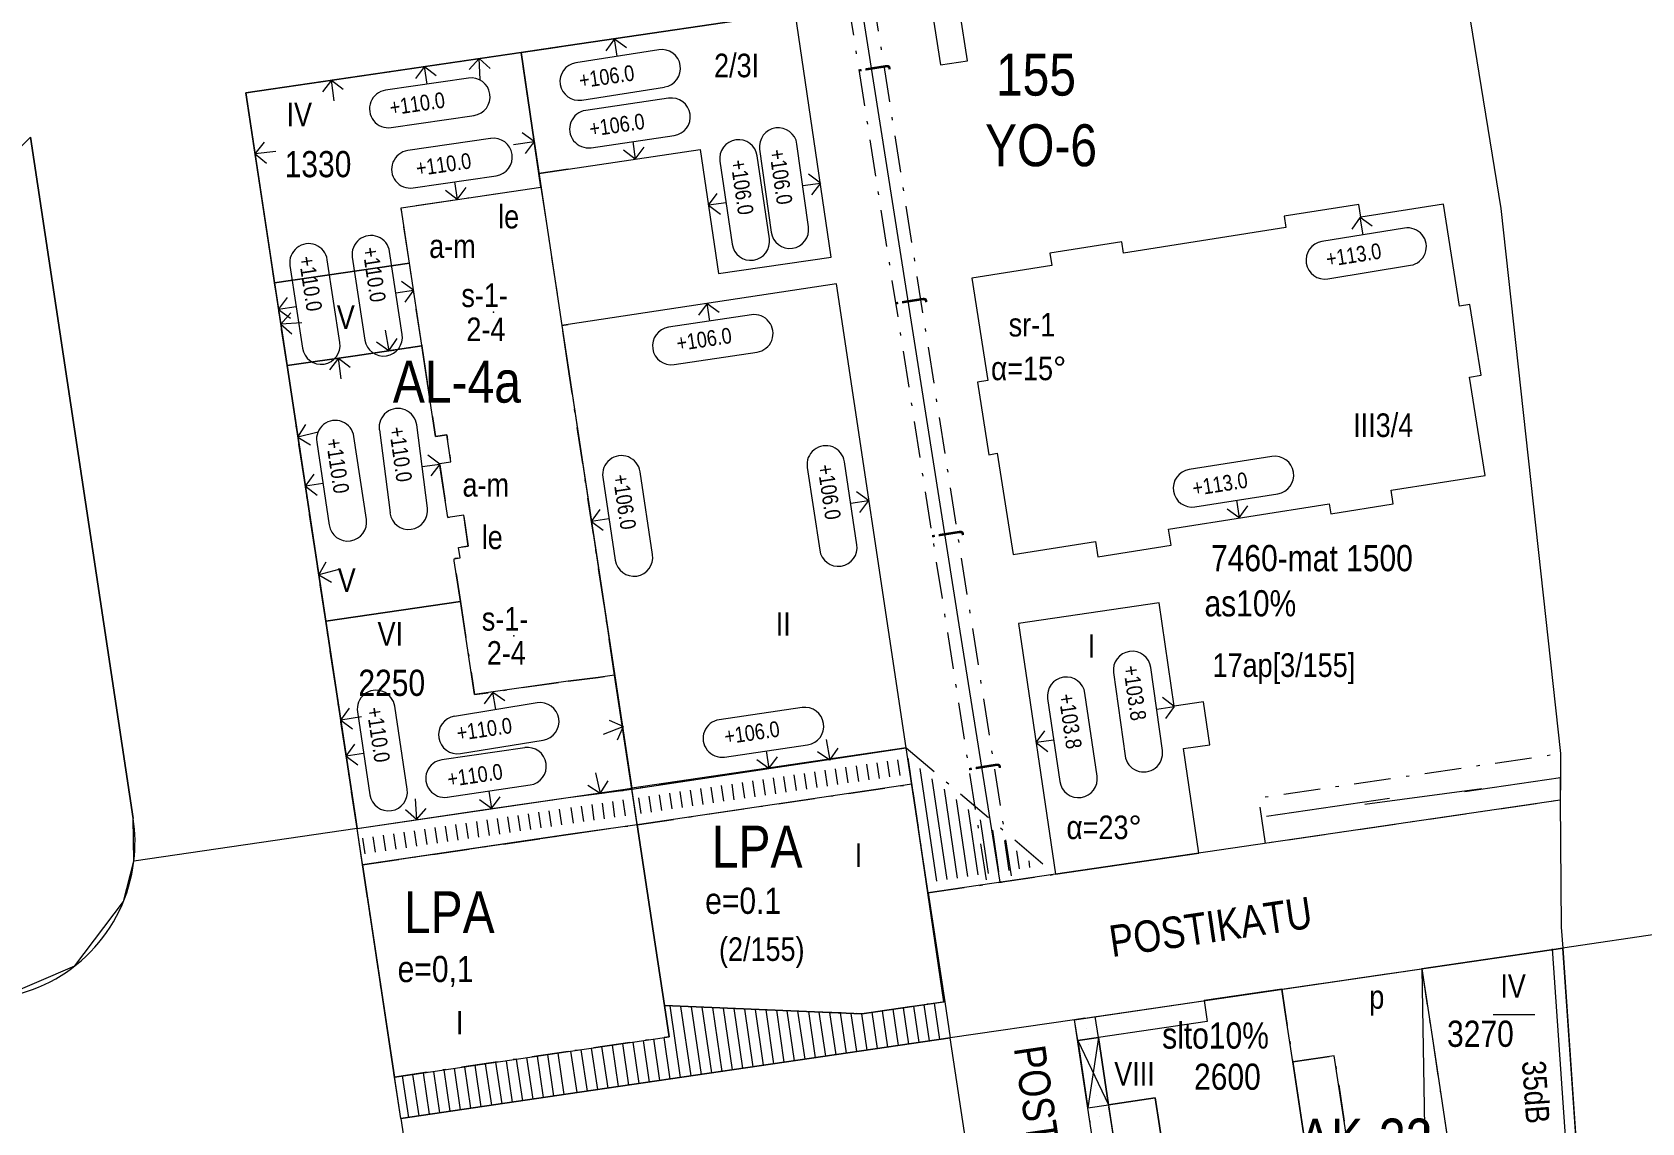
# Model space of a CAD drawing. Header units: metres. Extents: x 24485995 to 24488038, y 6819999 to 6822001.
# Drawn here: x 24487770.6 to 24487924.3, y 6821401.5 to 6821505.6 of the extents above; entities that cross this region are included whole.
import ezdxf

# ---------------------------------------------------------------- set-up
doc = ezdxf.new("R2010")
doc.units = ezdxf.units.M
for name, pattern in [('k10020', [0]), ('k10040', [10.3, 3.5, -1.5, 0.3, -1.5, 3.5]), ('K10271', [0]), ('k10400', [0]), ('K10430', [0]), ('k10rt0', [0]), ('k10vi1', [0]), ('Puurivi_sailytettava', [0])]:
    doc.linetypes.add(name, pattern=pattern)
for name, color, linetype, lineweight in [('AK_AsemakaavaTeksti_Kadun_puistonnimi', 7, 'Continuous', 0), ('AK_AsemakaavaTeksti_Korttelinumero', 7, 'Continuous', 0), ('AK_AsemakaavaViiva_Kaupunginosan_raja', 7, 'Continuous', 0), ('AK_JohdoillevarattuTeksti', 7, 'Continuous', 0), ('AK_JohdoillevarattuViiva', 7, 'Continuous', 0), ('AK_Kaavamerkinta_Kayttotarkoitusalue', 7, 'Continuous', 0), ('AK_KayttotarkoitusSymboliViiva_Rautatiealueen_kuvio', 14, 'Continuous', 0), ('AK_KayttotarkoitusSymboliViiva_Virkistysalueen_kuvio_murtoviiva', 7, 'Continuous', 0), ('AK_KayttotarkoitusViiva', 7, 'Continuous', 0), ('AK_LiikennointiViiva_Polkuviivoitus', 7, 'Continuous', 0), ('AK_MuuAsemakaavaTeksti_Alueenosan_kayttotarkoitus', 7, 'Continuous', 0), ('AK_MuuAsemakaavaTeksti_Erityismaarays', 7, 'Continuous', 0), ('AK_MuuAsemakaavaViiva_alueenosan_raja', 7, 'Continuous', 0), ('AK_MuuAsemakaavaViiva_Merkinnan_alleviivaus', 7, 'Continuous', 0), ('AK_Poistettava_merkintä', 7, 'Continuous', 0), ('AK_RakennusalaTeksti_Kerrosala_tai_luku', 7, 'Continuous', 0), ('AK_RakennusalaTeksti_Rakennusoikeus', 7, 'Continuous', 0), ('AK_RakennusalaTeksti_Tehokkuusluku', 7, 'Continuous', 0), ('AK_RakennusalaViiva_Maanalaisen_tilan_viiva', 7, 'Continuous', 0), ('AK_RakennusalaViiva_Rakennusalan_raja__I_', 7, 'Continuous', 0), ('AK_RakentaminenSymboli_Rajaan_kiinni_nuoli', 7, 'Continuous', 0), ('AK_RakentaminenTeksti_Kattokaltevuus', 7, 'Continuous', 0), ('AK_RakentaminenTeksti_Korkeusmerkinta', 7, 'Continuous', 0), ('AK_RakentaminenTeksti_Korkeusmerkinta_ja_soikio_ja_nuoli', 7, 'Continuous', 0), ('AK_RakentaminenViiva_dB_yms_aaltoviiva', 7, 'Continuous', 0), ('AK_RakentaminenViiva_Kulkuaukko', 7, 'Continuous', 0), ('AK_YmparistoViiva_Istutettava_puurivi', 7, 'Continuous', 0), ('AK_YmparistoViiva_Sailytettava_puurivi', 7, 'Continuous', 0)]:
    doc.layers.add(name, color=color, linetype=linetype, lineweight=lineweight)
doc.styles.add('ArialNarrow', font='ARIALN.TTF')

# ---------------------------------------------------------------- blocks, each defined once
blk = doc.blocks.new('NUOLI1')
at = {"layer": 'AK_RakentaminenSymboli_Rajaan_kiinni_nuoli', "color": 7, "linetype": 'Continuous', "lineweight": 0}
for p, q in [((0, 2), (0, 0)), ((0, 0), (-1, 1)), ((0, 0), (1, 1))]:
    blk.add_line(p, q, dxfattribs=at)

msp = doc.modelspace()

# ---------------------------------------------------------------- linework, layer by layer
at = {"layer": 'AK_AsemakaavaViiva_Kaupunginosan_raja', "linetype": 'k10020', "lineweight": 9, "flags": 128}
for points in [[(24487879.7, 6821577.89), (24487895.62, 6821530.8), (24487899.67, 6821517.41), (24487905.99, 6821518.38), (24487910.8, 6821488.8), (24487916.5, 6821436.79), (24487916.47, 6821432.33), (24487916.56, 6821420.22), (24487916.7, 6821418.22), (24487918.15, 6821397.31)], [(24487801.62, 6821429.63), (24487780.32, 6821426.51)], [(24487805.8, 6821401.95), (24487801.62, 6821429.63)], [(24487916.69, 6821418.23), (24487985.94, 6821428.47)], [(24487871.1, 6821411.53), (24487916.7, 6821418.22)], [(24487870.11, 6821411.38), (24487858.23, 6821409.64)], [(24487871.1, 6821411.53), (24487870.11, 6821411.38)], [(24487858.23, 6821409.64), (24487821.77, 6821404.29)], [(24487821.77, 6821404.29), (24487805.8, 6821401.95)]]:
    msp.add_lwpolyline(points, dxfattribs=at)
at = {"layer": 'AK_AsemakaavaViiva_Kaupunginosan_raja', "linetype": 'k10020', "lineweight": 9}
msp.add_arc((24487765.46, 6821428.3), 14.97, 278.4177, 353.1183, dxfattribs=at)
at = {"layer": 'AK_JohdoillevarattuViiva', "linetype": 'Continuous', "lineweight": 5, "flags": 128}
msp.add_lwpolyline([(24487863.01, 6821424.49), (24487859.19, 6821448.46), (24487849.64, 6821509.08)], dxfattribs=at)
at = {"layer": 'AK_KayttotarkoitusSymboliViiva_Rautatiealueen_kuvio', "linetype": 'k10rt0', "lineweight": 9, "flags": 128}
msp.add_lwpolyline([(24487924.65, 6821852.72), (24487904.08, 6821852.36), (24487904.75, 6821807.94), (24487905.43, 6821762.95), (24487907.22, 6821686.11), (24487913.98, 6821671.39), (24487914.74, 6821645.33), (24487910.69, 6821634.89), (24487910.5, 6821632.81), (24487910.2, 6821627.33), (24487899.47, 6821621.94), (24487897.49, 6821624.77), (24487893.47, 6821630.7), (24487884.76, 6821641.68), (24487880.29, 6821647.16), (24487879.18, 6821648.21), (24487876.71, 6821650.24), (24487873.05, 6821653.85), (24487855.42, 6821681.95), (24487821.77, 6821715.95), (24487818.53, 6821719.23), (24487799.77, 6821735.35), (24487767.87, 6821767.05), (24487755.21, 6821781.92), (24487754.16, 6821783.16), (24487739.41, 6821800.47), (24487696.35, 6821848.58), (24487683.58, 6821858.14), (24487654.74, 6821879.75), (24487650.71, 6821881.86), (24487621.02, 6821897.37), (24487600.39, 6821873.18), (24487598.11, 6821864.48), (24487613.69, 6821859.04), (24487616.27, 6821858.14), (24487640.07, 6821849.84), (24487682.44, 6821818.05), (24487715.8, 6821790.93), (24487738.08, 6821771.24), (24487753.33, 6821757.47), (24487770.94, 6821740.4), (24487787.91, 6821723.12), (24487795.89, 6821708.09), (24487807.57, 6821689.16), (24487820.97, 6821667.44), (24487821.77, 6821666.31), (24487824.34, 6821662.66), (24487840.73, 6821638.27), (24487845.6, 6821631.03), (24487845.64, 6821630.99), (24487848.94, 6821626.06), (24487850.46, 6821623.79), (24487879.54, 6821578.15), (24487879.7, 6821577.89), (24487895.62, 6821530.8), (24487899.67, 6821517.41), (24487905.99, 6821518.38), (24487910.8, 6821488.8), (24487916.5, 6821436.79), (24487916.47, 6821432.33), (24487916.56, 6821420.22), (24487916.7, 6821418.22), (24487918.15, 6821397.31), (24487972.15, 6821398.29), (24487971.73, 6821400.07), (24487964.68, 6821452.65), (24487958.79, 6821526.97), (24487942.49, 6821632.63), (24487937.28, 6821689.55), (24487936.76, 6821689.74), (24487929.62, 6821696.06), (24487927.3, 6821700.49), (24487924.65, 6821852.72)], dxfattribs=at)
at = {"layer": 'AK_KayttotarkoitusSymboliViiva_Virkistysalueen_kuvio_murtoviiva', "linetype": 'k10vi1', "lineweight": 9, "flags": 128}
msp.add_lwpolyline([(24487690.66, 6821542.86), (24487711.25, 6821405.07), (24487767.65, 6821413.49), (24487774.7, 6821416.52), (24487779.32, 6821422.65), (24487780.32, 6821426.51), (24487780.26, 6821430.57), (24487770.44, 6821495.6), (24487759.98, 6821485.14), (24487737.34, 6821481.72), (24487737.62, 6821479.84), (24487728.38, 6821478.44), (24487712.16, 6821489.46), (24487709.84, 6821489.11), (24487705.93, 6821516.3), (24487715.03, 6821517.68), (24487713.98, 6821524.6), (24487717.01, 6821528.7), (24487764.37, 6821535.85), (24487760.85, 6821559.15), (24487750.39, 6821580.04), (24487717.33, 6821575.05), (24487692.26, 6821548.03)], dxfattribs=at)
at = {"layer": 'AK_KayttotarkoitusViiva', "linetype": 'Continuous', "lineweight": 20, "flags": 128}
for points in [[(24487850.46, 6821623.79), (24487879.7, 6821577.89), (24487895.62, 6821530.8), (24487899.67, 6821517.41), (24487905.99, 6821518.38), (24487910.8, 6821488.8), (24487916.5, 6821436.79), (24487916.47, 6821432.33), (24487916.56, 6821420.22), (24487916.7, 6821418.22), (24487918.15, 6821397.31)], [(24487817.24, 6821503.68), (24487821.77, 6821504.35), (24487843.45, 6821507.53), (24487855.15, 6821510.45), (24487899.67, 6821517.41)], [(24487801.62, 6821429.63), (24487794.95, 6821473.8), (24487791.02, 6821499.84), (24487817.24, 6821503.68)], [(24487817.24, 6821503.68), (24487821.17, 6821477.64), (24487821.77, 6821473.65), (24487827.84, 6821433.48)], [(24487770.44, 6821495.6), (24487780.26, 6821430.57)], [(24487856.14, 6821423.48), (24487854.05, 6821437.33), (24487827.84, 6821433.48)], [(24487801.62, 6821429.63), (24487821.77, 6821432.59), (24487827.84, 6821433.48)], [(24487830.97, 6821412.72), (24487829.93, 6821419.64), (24487827.84, 6821433.48)], [(24487916.47, 6821432.33), (24487856.14, 6821423.48)], [(24487805.2, 6821405.91), (24487801.62, 6821429.63)], [(24487856.14, 6821423.48), (24487857.71, 6821413.1)], [(24487880.72, 6821341.08), (24487875.42, 6821376.2), (24487870.11, 6821411.38), (24487893.85, 6821414.86), (24487916.7, 6821418.22)], [(24487805.2, 6821405.91), (24487821.77, 6821408.34), (24487831.42, 6821409.75), (24487830.97, 6821412.72)], [(24487857.71, 6821413.1), (24487849.8, 6821411.94), (24487830.97, 6821412.72)], [(24487857.71, 6821413.1), (24487858.23, 6821409.64)], [(24487805.8, 6821401.95), (24487821.77, 6821404.29), (24487858.23, 6821409.64)], [(24487805.8, 6821401.95), (24487810.68, 6821369.62), (24487820.43, 6821305.05), (24487821.77, 6821305.25), (24487842.2, 6821308.24), (24487872.87, 6821312.74), (24487868.3, 6821343), (24487863.12, 6821377.31), (24487858.23, 6821409.64)], [(24487805.8, 6821401.95), (24487805.2, 6821405.91)]]:
    msp.add_lwpolyline(points, dxfattribs=at)
at = {"layer": 'AK_KayttotarkoitusViiva', "linetype": 'Continuous', "lineweight": 20}
for centre, radius, start, end in [((24487765.56, 6821428.33), 14.87, 352.9798, 8.6588), ((24487765.46, 6821428.3), 14.97, 278.4177, 353.1183)]:
    msp.add_arc(centre, radius, start, end, dxfattribs=at)
at = {"layer": 'AK_LiikennointiViiva_Polkuviivoitus', "linetype": 'Continuous', "lineweight": 0, "flags": 128}
for points in [[(24487848.26, 6821435.47), (24487848.48, 6821433.97)], [(24487849.25, 6821435.61), (24487849.47, 6821434.12)], [(24487850.24, 6821435.76), (24487850.46, 6821434.27)], [(24487851.23, 6821435.9), (24487851.45, 6821434.41)], [(24487852.22, 6821436.05), (24487852.44, 6821434.56)], [(24487853.21, 6821436.19), (24487853.43, 6821434.7)], [(24487854.2, 6821436.34), (24487854.42, 6821434.85)], [(24487855.96, 6821424.47), (24487854.22, 6821436.32)], [(24487856.95, 6821424.61), (24487855.37, 6821435.35)], [(24487837.38, 6821433.87), (24487837.6, 6821432.37)], [(24487838.37, 6821434.02), (24487838.59, 6821432.51)], [(24487839.36, 6821434.16), (24487839.58, 6821432.66)], [(24487840.35, 6821434.31), (24487840.57, 6821432.8)], [(24487841.34, 6821434.45), (24487841.56, 6821432.95)], [(24487842.33, 6821434.6), (24487842.55, 6821433.1)], [(24487843.32, 6821434.74), (24487843.54, 6821433.24)], [(24487844.31, 6821434.89), (24487844.53, 6821433.39)], [(24487845.3, 6821435.03), (24487845.51, 6821433.54)], [(24487846.28, 6821435.18), (24487846.5, 6821433.68)], [(24487847.27, 6821435.32), (24487847.49, 6821433.83)], [(24487857.94, 6821424.76), (24487856.53, 6821434.37)], [(24487827.23, 6821430.84), (24487827.02, 6821432.35)], [(24487828.48, 6821432.56), (24487828.7, 6821431.05)], [(24487829.47, 6821432.71), (24487829.69, 6821431.2)], [(24487830.45, 6821432.85), (24487830.68, 6821431.34)], [(24487831.44, 6821433), (24487831.67, 6821431.49)], [(24487832.43, 6821433.15), (24487832.65, 6821431.64)], [(24487833.42, 6821433.29), (24487833.64, 6821431.78)], [(24487834.41, 6821433.44), (24487834.63, 6821431.93)], [(24487835.4, 6821433.58), (24487835.62, 6821432.07)], [(24487836.39, 6821433.73), (24487836.61, 6821432.22)], [(24487858.93, 6821424.9), (24487857.68, 6821433.39)], [(24487859.91, 6821425.05), (24487858.83, 6821432.41)], [(24487815.98, 6821430.73), (24487816.2, 6821429.25)], [(24487816.97, 6821430.88), (24487817.19, 6821429.39)], [(24487817.96, 6821431.02), (24487818.18, 6821429.54)], [(24487818.95, 6821431.17), (24487819.17, 6821429.68)], [(24487819.94, 6821431.31), (24487820.16, 6821429.83)], [(24487820.93, 6821431.46), (24487821.14, 6821429.97)], [(24487822.28, 6821430.14), (24487822.07, 6821431.62)], [(24487823.27, 6821430.28), (24487823.06, 6821431.77)], [(24487824.26, 6821430.42), (24487824.05, 6821431.91)], [(24487825.25, 6821430.56), (24487825.04, 6821432.06)], [(24487826.24, 6821430.7), (24487826.03, 6821432.21)], [(24487860.9, 6821425.19), (24487859.99, 6821431.43)], [(24487806.09, 6821429.28), (24487806.3, 6821427.79)], [(24487807.08, 6821429.42), (24487807.29, 6821427.94)], [(24487808.07, 6821429.57), (24487808.28, 6821428.09)], [(24487809.05, 6821429.71), (24487809.27, 6821428.23)], [(24487810.04, 6821429.86), (24487810.26, 6821428.38)], [(24487811.03, 6821430), (24487811.25, 6821428.52)], [(24487812.02, 6821430.15), (24487812.24, 6821428.67)], [(24487813.01, 6821430.3), (24487813.23, 6821428.81)], [(24487814, 6821430.44), (24487814.22, 6821428.96)], [(24487814.99, 6821430.59), (24487815.21, 6821429.1)], [(24487861.89, 6821425.34), (24487861.14, 6821430.45)], [(24487862.88, 6821425.48), (24487862.3, 6821429.47)], [(24487802.13, 6821428.7), (24487802.35, 6821427.21)], [(24487803.12, 6821428.84), (24487803.34, 6821427.36)], [(24487804.11, 6821428.99), (24487804.33, 6821427.5)], [(24487805.1, 6821429.13), (24487805.31, 6821427.65)], [(24487863.87, 6821425.63), (24487863.45, 6821428.49)], [(24487864.86, 6821425.77), (24487864.61, 6821427.51)], [(24487865.85, 6821425.92), (24487865.76, 6821426.53)], [(24487832.51, 6821405.87), (24487831.51, 6821412.7)], [(24487833.5, 6821406.01), (24487832.53, 6821412.65)], [(24487834.49, 6821406.16), (24487833.54, 6821412.61)], [(24487835.48, 6821406.3), (24487834.56, 6821412.57)], [(24487836.47, 6821406.45), (24487835.58, 6821412.53)], [(24487837.46, 6821406.59), (24487836.59, 6821412.49)], [(24487838.45, 6821406.74), (24487837.61, 6821412.44)], [(24487839.44, 6821406.88), (24487838.63, 6821412.4)], [(24487840.43, 6821407.03), (24487839.64, 6821412.36)], [(24487841.41, 6821407.17), (24487840.66, 6821412.32)], [(24487853.29, 6821408.92), (24487852.78, 6821412.38)], [(24487854.28, 6821409.06), (24487853.77, 6821412.52)], [(24487855.27, 6821409.21), (24487854.76, 6821412.67)], [(24487856.26, 6821409.35), (24487855.75, 6821412.81)], [(24487857.25, 6821409.5), (24487856.74, 6821412.96)], [(24487842.4, 6821407.32), (24487841.68, 6821412.28)], [(24487843.39, 6821407.46), (24487842.69, 6821412.23)], [(24487844.38, 6821407.61), (24487843.71, 6821412.19)], [(24487845.37, 6821407.75), (24487844.73, 6821412.15)], [(24487846.36, 6821407.9), (24487845.74, 6821412.11)], [(24487847.35, 6821408.04), (24487846.76, 6821412.07)], [(24487848.34, 6821408.19), (24487847.78, 6821412.02)], [(24487849.33, 6821408.33), (24487848.8, 6821411.98)], [(24487850.32, 6821408.48), (24487849.81, 6821411.94)], [(24487851.31, 6821408.62), (24487850.8, 6821412.09)], [(24487852.3, 6821408.77), (24487851.79, 6821412.23)], [(24487871.1, 6821411.52), (24487871.1, 6821411.52)], [(24487828.55, 6821405.29), (24487827.97, 6821409.25)], [(24487829.54, 6821405.43), (24487828.96, 6821409.39)], [(24487830.53, 6821405.58), (24487829.95, 6821409.54)], [(24487831.52, 6821405.72), (24487830.94, 6821409.68)], [(24487871.25, 6821410.53), (24487871.25, 6821410.53)], [(24487817.81, 6821407.76), (24487818.39, 6821403.8)], [(24487818.8, 6821407.9), (24487819.38, 6821403.94)], [(24487819.79, 6821408.05), (24487820.37, 6821404.09)], [(24487820.78, 6821408.19), (24487821.36, 6821404.23)], [(24487822.62, 6821404.42), (24487822.04, 6821408.37)], [(24487823.61, 6821404.56), (24487823.03, 6821408.52)], [(24487824.6, 6821404.71), (24487824.01, 6821408.66)], [(24487825.58, 6821404.85), (24487825, 6821408.81)], [(24487826.57, 6821405), (24487825.99, 6821408.95)], [(24487827.56, 6821405.14), (24487826.98, 6821409.1)], [(24487871.47, 6821409.05), (24487871.47, 6821409.05)], [(24487871.62, 6821408.06), (24487871.62, 6821408.06)], [(24487806.93, 6821406.16), (24487807.51, 6821402.2)], [(24487807.92, 6821406.3), (24487808.5, 6821402.35)], [(24487808.91, 6821406.45), (24487809.49, 6821402.49)], [(24487809.9, 6821406.59), (24487810.48, 6821402.64)], [(24487810.89, 6821406.74), (24487811.47, 6821402.78)], [(24487811.88, 6821406.88), (24487812.46, 6821402.93)], [(24487812.87, 6821407.03), (24487813.45, 6821403.07)], [(24487813.86, 6821407.17), (24487814.44, 6821403.22)], [(24487814.85, 6821407.32), (24487815.43, 6821403.36)], [(24487815.84, 6821407.46), (24487816.42, 6821403.51)], [(24487816.82, 6821407.61), (24487817.4, 6821403.65)], [(24487871.77, 6821407.07), (24487871.77, 6821407.07)], [(24487805.94, 6821406.01), (24487806.52, 6821402.06)], [(24487871.92, 6821406.08), (24487871.92, 6821406.08)], [(24487872.07, 6821405.1), (24487872.07, 6821405.1)], [(24487872.22, 6821404.11), (24487872.22, 6821404.11)], [(24487872.37, 6821403.12), (24487872.37, 6821403.12)], [(24487872.52, 6821402.13), (24487872.52, 6821402.13)]]:
    msp.add_lwpolyline(points, dxfattribs=at)
at = {"layer": 'AK_MuuAsemakaavaTeksti_Erityismaarays', "linetype": 'Continuous', "lineweight": 0}
for p in [(24487814.65, 6821478.89), (24487816.6, 6821448.01)]:
    msp.add_point(p, dxfattribs=at)
at = {"layer": 'AK_MuuAsemakaavaViiva_alueenosan_raja', "linetype": 'k10040', "lineweight": 5, "flags": 128}
for points in [[(24487848.45, 6821508.78), (24487861.75, 6821424.31), (24487864.17, 6821424.66), (24487850.83, 6821509.38), (24487848.45, 6821508.78)], [(24487793.75, 6821481.71), (24487792.96, 6821486.99), (24487791.02, 6821499.84), (24487817.28, 6821503.69)], [(24487817.28, 6821503.69), (24487821.77, 6821504.35)], [(24487818.98, 6821492.15), (24487817.28, 6821503.69)], [(24487821.77, 6821492.56), (24487818.98, 6821492.15)], [(24487806.62, 6821483.59), (24487805.82, 6821488.87), (24487819.17, 6821490.83)], [(24487819.17, 6821490.83), (24487818.98, 6821492.15)], [(24487793.75, 6821481.71), (24487800.29, 6821482.66), (24487806.62, 6821483.59)], [(24487807.8, 6821475.74), (24487806.62, 6821483.59)], [(24487794.95, 6821473.8), (24487793.75, 6821481.71)], [(24487821.17, 6821477.64), (24487821.77, 6821477.73)], [(24487821.77, 6821473.65), (24487821.17, 6821477.64)], [(24487794.95, 6821473.8), (24487801.45, 6821474.75), (24487807.81, 6821475.68)], [(24487807.8, 6821475.74), (24487807.81, 6821475.68)], [(24487807.81, 6821475.68), (24487809.11, 6821467.04), (24487810.19, 6821467.2), (24487810.56, 6821464.62), (24487809.5, 6821464.46), (24487810.28, 6821459.3), (24487811.8, 6821459.53), (24487812.24, 6821456.58), (24487811.3, 6821456.44), (24487811.45, 6821455.46), (24487810.88, 6821455.37), (24487810.9, 6821455.18), (24487811.49, 6821451.3)], [(24487798.63, 6821449.41), (24487794.95, 6821473.8)], [(24487826.21, 6821444.25), (24487821.77, 6821473.65)], [(24487798.63, 6821449.41), (24487811.49, 6821451.3)], [(24487811.49, 6821451.3), (24487812.84, 6821442.4), (24487820.17, 6821443.48), (24487821.77, 6821443.7)], [(24487801.62, 6821429.63), (24487798.63, 6821449.41)], [(24487821.77, 6821443.7), (24487824.63, 6821444.05), (24487826.21, 6821444.25)], [(24487827.85, 6821433.37), (24487826.21, 6821444.25)], [(24487854.05, 6821437.33), (24487827.85, 6821433.37)], [(24487854.05, 6821437.33), (24487868.28, 6821425.26)], [(24487888.34, 6821428.21), (24487887.7, 6821432.56), (24487916.5, 6821436.79)], [(24487916.5, 6821436.79), (24487916.47, 6821432.33), (24487888.34, 6821428.21)], [(24487828.36, 6821429.99), (24487854.58, 6821433.86), (24487856.1, 6821423.48)], [(24487801.62, 6821429.63), (24487814.48, 6821431.52), (24487821.77, 6821432.59)], [(24487821.77, 6821432.59), (24487827.85, 6821433.37)], [(24487828.36, 6821429.99), (24487827.85, 6821433.37)], [(24487822.22, 6821429.12), (24487828.36, 6821429.99)], [(24487830.97, 6821412.72), (24487829.93, 6821419.64), (24487828.36, 6821429.99)], [(24487821.77, 6821408.34), (24487805.2, 6821405.91), (24487802.14, 6821426.17), (24487821.99, 6821429.09)], [(24487802.14, 6821426.17), (24487821.77, 6821429.05)], [(24487821.77, 6821429.05), (24487822.22, 6821429.12)], [(24487856.1, 6821423.48), (24487868.28, 6821425.26)], [(24487856.1, 6821423.48), (24487857.63, 6821413.09), (24487849.8, 6821411.94), (24487830.97, 6821412.72)], [(24487889.9, 6821414.28), (24487893.85, 6821414.86), (24487903.25, 6821416.24)], [(24487903.25, 6821416.24), (24487904.29, 6821409.36), (24487906.09, 6821397.46), (24487904.61, 6821397.24)], [(24487889.9, 6821414.28), (24487890.19, 6821412.31), (24487890.94, 6821407.36)], [(24487830.97, 6821412.72), (24487831.42, 6821409.75), (24487821.77, 6821408.34)], [(24487870.41, 6821409.4), (24487870.11, 6821411.38), (24487872.09, 6821411.67)], [(24487872.39, 6821409.69), (24487872.09, 6821411.67)], [(24487870.41, 6821409.4), (24487872.39, 6821409.69)], [(24487871.38, 6821402.98), (24487870.41, 6821409.4)], [(24487873.36, 6821403.27), (24487872.39, 6821409.69)], [(24487890.94, 6821407.36), (24487894.9, 6821407.94), (24487896.69, 6821396.08)], [(24487871.38, 6821402.98), (24487873.36, 6821403.27)], [(24487874.92, 6821392.89), (24487874.47, 6821395.86), (24487873.36, 6821403.27)], [(24487876.39, 6821369.75), (24487876.08, 6821371.83), (24487875.42, 6821376.2), (24487872.94, 6821392.6), (24487872.5, 6821395.56), (24487871.38, 6821402.98)]]:
    msp.add_lwpolyline(points, dxfattribs=at)
at = {"layer": 'AK_MuuAsemakaavaViiva_Merkinnan_alleviivaus', "linetype": 'Continuous', "lineweight": 5, "flags": 128}
msp.add_lwpolyline([(24487910.05, 6821411.87), (24487914.04, 6821411.87)], dxfattribs=at)
at = {"layer": 'AK_Poistettava_merkintä', "linetype": 'k10040', "lineweight": 0, "flags": 128}
for points in [[(24487819.17, 6821490.83), (24487821.17, 6821477.64)], [(24487802.14, 6821426.17), (24487801.62, 6821429.63)]]:
    msp.add_lwpolyline(points, dxfattribs=at)
at = {"layer": 'AK_RakennusalaViiva_Maanalaisen_tilan_viiva', "linetype": 'Continuous', "lineweight": 5, "flags": 128}
msp.add_lwpolyline([(24487903.25, 6821416.24), (24487904.45, 6821344.66)], dxfattribs=at)
at = {"layer": 'AK_RakennusalaViiva_Rakennusalan_raja__I_', "linetype": 'K10271', "lineweight": 9, "flags": 128}
for points in [[(24487859.17, 6821507.6), (24487856.57, 6821507.19), (24487857.31, 6821502.49), (24487859.9, 6821502.9), (24487859.17, 6821507.6)], [(24487817.28, 6821503.69), (24487818.98, 6821492.15), (24487821.77, 6821492.56), (24487834.38, 6821494.41), (24487836.12, 6821482.58), (24487846.88, 6821484.16), (24487843.45, 6821507.53), (24487821.77, 6821504.35), (24487817.28, 6821503.69)], [(24487818.98, 6821492.15), (24487817.28, 6821503.69), (24487791.02, 6821499.84), (24487792.96, 6821486.99), (24487793.75, 6821481.71), (24487800.29, 6821482.66), (24487806.62, 6821483.59), (24487805.82, 6821488.87), (24487819.17, 6821490.83), (24487818.98, 6821492.15)], [(24487862.72, 6821465.43), (24487864.24, 6821455.78), (24487872.11, 6821457.02), (24487872.34, 6821455.56), (24487879.33, 6821456.66), (24487879.09, 6821458.19), (24487894.42, 6821460.61), (24487894.57, 6821459.67), (24487900.52, 6821460.61), (24487900.32, 6821461.91), (24487909.29, 6821463.32), (24487907.81, 6821472.7), (24487908.91, 6821472.88), (24487907.84, 6821479.63), (24487906.85, 6821479.48), (24487905.32, 6821489.21), (24487897.42, 6821487.97), (24487897.23, 6821489.19), (24487890.1, 6821488.06), (24487890.27, 6821486.97), (24487874.78, 6821484.53), (24487874.61, 6821485.6), (24487867.76, 6821484.52), (24487867.95, 6821483.34), (24487860.29, 6821482.14), (24487861.82, 6821472.38), (24487860.85, 6821472.23), (24487861.94, 6821465.3), (24487862.72, 6821465.43)], [(24487807.8, 6821475.74), (24487806.62, 6821483.59), (24487800.29, 6821482.66), (24487793.75, 6821481.71), (24487794.95, 6821473.8), (24487801.45, 6821474.75), (24487807.81, 6821475.68), (24487807.8, 6821475.74)], [(24487821.17, 6821477.64), (24487821.77, 6821473.65), (24487826.21, 6821444.25), (24487827.85, 6821433.37), (24487854.05, 6821437.33), (24487847.37, 6821481.6), (24487821.77, 6821477.73), (24487821.17, 6821477.64)], [(24487798.63, 6821449.41), (24487811.49, 6821451.3), (24487810.9, 6821455.18), (24487810.88, 6821455.37), (24487811.45, 6821455.46), (24487811.3, 6821456.44), (24487812.24, 6821456.58), (24487811.8, 6821459.53), (24487810.28, 6821459.3), (24487809.5, 6821464.46), (24487810.56, 6821464.62), (24487810.19, 6821467.2), (24487809.11, 6821467.04), (24487807.81, 6821475.68), (24487801.45, 6821474.75), (24487794.95, 6821473.8), (24487798.63, 6821449.41)], [(24487798.63, 6821449.41), (24487801.62, 6821429.63), (24487814.48, 6821431.52), (24487821.77, 6821432.59), (24487827.85, 6821433.37), (24487826.21, 6821444.25), (24487824.63, 6821444.05), (24487821.77, 6821443.7), (24487820.17, 6821443.48), (24487812.84, 6821442.4), (24487811.49, 6821451.3), (24487798.63, 6821449.41)], [(24487864.77, 6821449.2), (24487868.28, 6821425.26), (24487881.97, 6821427.27), (24487880.51, 6821437.25), (24487883.01, 6821437.61), (24487882.41, 6821441.71), (24487879.63, 6821441.3), (24487878.18, 6821451.16), (24487864.77, 6821449.2)], [(24487829.93, 6821419.64), (24487830.97, 6821412.72), (24487849.8, 6821411.94), (24487857.63, 6821413.09), (24487856.1, 6821423.48), (24487854.58, 6821433.86), (24487828.36, 6821429.99), (24487829.93, 6821419.64)], [(24487822.22, 6821429.12), (24487821.77, 6821429.05), (24487802.14, 6821426.17), (24487805.2, 6821405.91), (24487821.77, 6821408.34), (24487831.42, 6821409.75), (24487830.97, 6821412.72), (24487829.93, 6821419.64), (24487828.36, 6821429.99), (24487822.22, 6821429.12)], [(24487907.82, 6821375.98), (24487914, 6821376.89), (24487919.51, 6821377.69), (24487916.7, 6821418.22), (24487903.25, 6821416.24), (24487904.29, 6821409.36), (24487906.09, 6821397.46), (24487904.61, 6821397.24), (24487907.82, 6821375.98)], [(24487892.29, 6821398.46), (24487890.94, 6821407.36), (24487890.19, 6821412.31), (24487889.9, 6821414.28), (24487882.48, 6821413.2), (24487882.77, 6821411.22), (24487872.39, 6821409.69), (24487873.36, 6821403.27), (24487877.81, 6821403.92), (24487878.21, 6821401.26), (24487878.93, 6821396.51), (24487892.29, 6821398.46)], [(24487870.41, 6821409.4), (24487871.38, 6821402.98), (24487873.36, 6821403.27), (24487872.39, 6821409.69), (24487870.41, 6821409.4)], [(24487874.47, 6821395.86), (24487874.92, 6821392.89), (24487892.73, 6821395.5), (24487896.69, 6821396.08), (24487894.9, 6821407.94), (24487890.94, 6821407.36), (24487892.29, 6821398.46), (24487878.93, 6821396.51), (24487878.21, 6821401.26), (24487877.81, 6821403.92), (24487873.36, 6821403.27), (24487874.47, 6821395.86)]]:
    msp.add_lwpolyline(points, dxfattribs=at)
at = {"layer": 'AK_RakentaminenTeksti_Korkeusmerkinta_ja_soikio_ja_nuoli', "linetype": 'Continuous', "lineweight": 5, "flags": 128}
for points in [[(24487826.2, 6821505), (24487825.37, 6821503.85)], [(24487826.2, 6821505), (24487827.34, 6821504.17)], [(24487826.46, 6821503.32), (24487826.2, 6821505)], [(24487830.42, 6821503.94), (24487822.51, 6821502.69)], [(24487808.06, 6821502.34), (24487807.21, 6821501.2)], [(24487808.06, 6821502.34), (24487809.19, 6821501.49)], [(24487808.31, 6821500.66), (24487808.06, 6821502.34)], [(24487812.26, 6821501.24), (24487804.35, 6821500.08)], [(24487823.08, 6821499.14), (24487830.98, 6821500.39)], [(24487831.36, 6821499.33), (24487823.45, 6821498.16)], [(24487804.87, 6821496.51), (24487812.79, 6821497.68)], [(24487814.37, 6821495.48), (24487806.46, 6821494.32)], [(24487823.97, 6821494.6), (24487831.89, 6821495.76)], [(24487828.18, 6821493.5), (24487827.04, 6821494.35)], [(24487827.93, 6821495.18), (24487828.18, 6821493.5)], [(24487828.18, 6821493.5), (24487829.02, 6821494.64)], [(24487840.98, 6821485.91), (24487839.82, 6821493.82)], [(24487840.04, 6821494.45), (24487841.15, 6821486.53)], [(24487844.71, 6821487.03), (24487843.61, 6821494.95)], [(24487836.26, 6821493.3), (24487837.42, 6821485.39)], [(24487806.98, 6821490.76), (24487814.9, 6821491.92)], [(24487810.94, 6821491.34), (24487811.19, 6821489.66)], [(24487811.19, 6821489.66), (24487812.03, 6821490.79)], [(24487844.16, 6821490.99), (24487845.85, 6821491.22)], [(24487845.85, 6821491.22), (24487844.72, 6821492.08)], [(24487845.85, 6821491.22), (24487844.99, 6821490.09)], [(24487811.19, 6821489.66), (24487810.05, 6821490.5)], [(24487835.16, 6821489.1), (24487836.01, 6821490.23)], [(24487836.84, 6821489.34), (24487835.16, 6821489.1)], [(24487835.16, 6821489.1), (24487836.3, 6821488.25)], [(24487897.38, 6821487.96), (24487896.56, 6821486.82)], [(24487897.38, 6821487.96), (24487898.53, 6821487.14)], [(24487897.66, 6821486.29), (24487897.38, 6821487.96)], [(24487901.6, 6821486.93), (24487893.71, 6821485.64)], [(24487805.93, 6821476.78), (24487804.73, 6821484.69)], [(24487795.22, 6821483.37), (24487796.42, 6821475.46)], [(24487799.98, 6821476), (24487798.78, 6821483.91)], [(24487801.17, 6821484.16), (24487802.37, 6821476.24)], [(24487894.29, 6821482.09), (24487902.18, 6821483.38)], [(24487807.01, 6821480.99), (24487805.87, 6821481.83)], [(24487794.14, 6821479.16), (24487794.98, 6821480.3)], [(24487805.33, 6821480.74), (24487807.01, 6821480.99)], [(24487807.01, 6821480.99), (24487806.17, 6821479.85)], [(24487795.82, 6821479.42), (24487794.14, 6821479.16)], [(24487794.14, 6821479.16), (24487795.28, 6821478.32)], [(24487839.26, 6821478.65), (24487831.35, 6821477.46)], [(24487835.05, 6821479.74), (24487834.21, 6821478.6)], [(24487835.05, 6821479.74), (24487836.19, 6821478.9)], [(24487835.31, 6821478.05), (24487835.05, 6821479.74)], [(24487831.89, 6821473.9), (24487839.8, 6821475.09)], [(24487803.75, 6821467.68), (24487804.77, 6821459.74)], [(24487808.34, 6821460.2), (24487807.32, 6821468.14)], [(24487797.77, 6821466.5), (24487798.96, 6821458.59)], [(24487802.52, 6821459.13), (24487801.33, 6821467.04)], [(24487809.51, 6821464.39), (24487808.39, 6821465.25)], [(24487849.34, 6821456.71), (24487848.15, 6821464.62)], [(24487888.95, 6821465.13), (24487881.05, 6821463.88)], [(24487796.69, 6821462.29), (24487797.52, 6821463.43)], [(24487807.83, 6821464.17), (24487809.51, 6821464.39)], [(24487809.51, 6821464.39), (24487808.65, 6821463.27)], [(24487825.08, 6821463.14), (24487826.27, 6821455.23)], [(24487829.83, 6821455.77), (24487828.64, 6821463.68)], [(24487844.59, 6821464.09), (24487845.78, 6821456.18)], [(24487798.37, 6821462.55), (24487796.69, 6821462.29)], [(24487796.69, 6821462.29), (24487797.82, 6821461.45)], [(24487850.43, 6821460.92), (24487849.29, 6821461.76)], [(24487881.6, 6821460.33), (24487889.51, 6821461.57)], [(24487823.99, 6821458.93), (24487824.83, 6821460.07)], [(24487848.75, 6821460.67), (24487850.43, 6821460.92)], [(24487850.43, 6821460.92), (24487849.59, 6821459.79)], [(24487885.82, 6821459.27), (24487884.68, 6821460.1)], [(24487885.56, 6821460.95), (24487885.82, 6821459.27)], [(24487885.82, 6821459.27), (24487886.65, 6821460.41)], [(24487825.67, 6821459.19), (24487823.99, 6821458.93)], [(24487823.99, 6821458.93), (24487825.13, 6821458.09)], [(24487878.5, 6821437.07), (24487877.4, 6821444.99)], [(24487873.83, 6821444.5), (24487874.93, 6821436.57)], [(24487818.81, 6821441.62), (24487810.91, 6821440.33)], [(24487814.59, 6821442.65), (24487813.76, 6821441.51)], [(24487814.59, 6821442.65), (24487815.74, 6821441.83)], [(24487814.86, 6821440.98), (24487814.59, 6821442.65)], [(24487867.54, 6821442.02), (24487868.7, 6821434.11)], [(24487872.26, 6821434.63), (24487871.1, 6821442.55)], [(24487879.63, 6821441.26), (24487878.5, 6821442.12)], [(24487801.66, 6821440.75), (24487802.85, 6821432.84)], [(24487806.41, 6821433.38), (24487805.22, 6821441.29)], [(24487844.11, 6821441.17), (24487836.19, 6821440.01)], [(24487877.95, 6821441.03), (24487879.63, 6821441.26)], [(24487879.63, 6821441.26), (24487878.78, 6821440.14)], [(24487866.44, 6821437.82), (24487867.28, 6821438.95)], [(24487800.57, 6821436.54), (24487801.41, 6821437.68)], [(24487817.63, 6821437.34), (24487809.71, 6821436.18)], [(24487811.49, 6821436.78), (24487819.39, 6821438.07)], [(24487836.71, 6821436.45), (24487844.63, 6821437.61)], [(24487840.67, 6821437.03), (24487840.92, 6821435.34)], [(24487868.12, 6821438.07), (24487866.44, 6821437.82)], [(24487866.44, 6821437.82), (24487867.57, 6821436.97)], [(24487802.25, 6821436.79), (24487800.57, 6821436.54)], [(24487800.57, 6821436.54), (24487801.71, 6821435.7)], [(24487840.92, 6821435.34), (24487839.78, 6821436.19)], [(24487840.92, 6821435.34), (24487841.76, 6821436.48)], [(24487810.24, 6821432.62), (24487818.15, 6821433.78)], [(24487814.44, 6821431.52), (24487813.31, 6821432.36)], [(24487814.19, 6821433.2), (24487814.44, 6821431.52)], [(24487814.44, 6821431.52), (24487815.29, 6821432.65)]]:
    msp.add_lwpolyline(points, dxfattribs=at)
at = {"layer": 'AK_RakentaminenTeksti_Korkeusmerkinta_ja_soikio_ja_nuoli', "linetype": 'Continuous', "lineweight": 5}
for centre, start, end in [((24487830.7, 6821502.17), 278.9865, 98.9865), ((24487822.79, 6821500.92), 98.9865, 278.9865), ((24487804.61, 6821498.3), 98.3423, 278.3423), ((24487812.52, 6821499.46), 278.3423, 98.3423), ((24487831.63, 6821497.54), 278.3423, 98.3423), ((24487823.71, 6821496.38), 98.3423, 278.3423), ((24487814.64, 6821493.7), 278.3423, 98.3423), ((24487838.04, 6821493.56), 8.342, 188.342), ((24487841.83, 6821494.7), 7.9353, 187.9353), ((24487806.72, 6821492.54), 98.3423, 278.3423), ((24487802.95, 6821484.42), 8.5885, 188.5885), ((24487842.93, 6821486.78), 187.9353, 7.9353), ((24487901.89, 6821485.15), 279.2851, 99.2851), ((24487797, 6821483.64), 8.5885, 188.5885), ((24487839.2, 6821485.65), 188.342, 8.342), ((24487894, 6821483.86), 99.2851, 279.2851), ((24487839.53, 6821476.87), 278.5829, 98.5829), ((24487831.62, 6821475.68), 98.5829, 278.5829), ((24487798.2, 6821475.73), 188.5885, 8.5885), ((24487804.15, 6821476.51), 188.5885, 8.5885), ((24487805.53, 6821467.91), 7.3385, 187.3385), ((24487799.55, 6821466.77), 8.5885, 188.5885), ((24487846.37, 6821464.36), 8.5885, 188.5885), ((24487826.86, 6821463.41), 8.5885, 188.5885), ((24487889.23, 6821463.35), 278.9438, 98.9438), ((24487881.32, 6821462.1), 98.9438, 278.9438), ((24487806.55, 6821459.97), 187.3385, 7.3385), ((24487800.74, 6821458.86), 188.5885, 8.5885), ((24487828.05, 6821455.5), 188.5885, 8.5885), ((24487847.56, 6821456.45), 188.5885, 8.5885), ((24487875.61, 6821444.74), 7.9065, 187.9065), ((24487869.32, 6821442.28), 8.3477, 188.3477), ((24487803.44, 6821441.02), 8.5885, 188.5885), ((24487819.1, 6821439.84), 279.251, 99.251), ((24487811.2, 6821438.56), 99.251, 279.251), ((24487836.45, 6821438.23), 98.3423, 278.3423), ((24487844.37, 6821439.39), 278.3423, 98.3423), ((24487817.89, 6821435.56), 278.3423, 98.3423), ((24487876.71, 6821436.82), 187.9065, 7.9065), ((24487809.98, 6821434.4), 98.3423, 278.3423), ((24487870.48, 6821434.37), 188.3477, 8.3477), ((24487804.63, 6821433.11), 188.5885, 8.5885)]:
    msp.add_arc(centre, 1.8, start, end, dxfattribs=at)
at = {"layer": 'AK_RakentaminenViiva_dB_yms_aaltoviiva', "linetype": 'k10400', "lineweight": 0, "flags": 128}
msp.add_lwpolyline([(24487915.71, 6821418.15), (24487919.17, 6821368.13), (24487917.43, 6821346.62)], dxfattribs=at)
at = {"layer": 'AK_RakentaminenViiva_Kulkuaukko', "linetype": 'Continuous', "lineweight": 5, "flags": 128}
for points in [[(24487870.41, 6821409.4), (24487873.36, 6821403.27)], [(24487872.39, 6821409.69), (24487871.38, 6821402.98)]]:
    msp.add_lwpolyline(points, dxfattribs=at)
at = {"layer": 'AK_YmparistoViiva_Istutettava_puurivi', "linetype": 'K10430', "lineweight": 5, "flags": 128}
for points in [[(24487907.37, 6821433.16), (24487916.49, 6821434.5)], [(24487897.81, 6821431.96), (24487908.99, 6821433.44)]]:
    msp.add_lwpolyline(points, dxfattribs=at)
at = {"layer": 'AK_YmparistoViiva_Sailytettava_puurivi', "linetype": 'Puurivi_sailytettava', "lineweight": 5, "flags": 128}
msp.add_lwpolyline([(24487888.42, 6821430.79), (24487900.17, 6821432.51)], dxfattribs=at)

# ---------------------------------------------------------------- block references
at = {"layer": 'AK_RakentaminenSymboli_Rajaan_kiinni_nuoli', "color": 7, "lineweight": 0}
for p, rotation in [((24487813.28, 6821503.1), 182.7269709048693), ((24487799.19, 6821501.04), 186.9553152093953), ((24487818.53, 6821495.18), 98.26137141043927), ((24487791.89, 6821494.02), 275.8266345396872), ((24487794.35, 6821477.77), 273.1739250656246), ((24487804.65, 6821475.22), 9.849235396945513), ((24487799.86, 6821474.52), 186.829295064804), ((24487795.98, 6821466.98), 283.4069954075304), ((24487797.96, 6821453.85), 284.3350735240474), ((24487800.06, 6821439.96), 278.9092521995444), ((24487827.02, 6821439.36), 111.0383538656329), ((24487846.74, 6821436.14), 9.895030087439077), ((24487824.84, 6821432.98), 12.98885739711768), ((24487807.3, 6821430.47), 3.907444839139636)]:
    msp.add_blockref('NUOLI1', p, dxfattribs=dict(at, rotation=rotation))

# ---------------------------------------------------------------- texts
at = {"layer": 'AK_AsemakaavaTeksti_Kadun_puistonnimi', "linetype": 'Continuous', "lineweight": 5, "style": 'ArialNarrow'}
for rotation, p in [(8.3423, (24487873.68, 6821417.35)), (278.3423, (24487864.3, 6821408.68))]:
    msp.add_text('POSTIKATU', height=3, rotation=rotation, dxfattribs=at).set_placement(p)
at = {"layer": 'AK_AsemakaavaTeksti_Korttelinumero', "linetype": 'Continuous', "lineweight": 5, "style": 'ArialNarrow'}
msp.add_text('155', height=4, dxfattribs=at).set_placement((24487862.6, 6821499.57))
at = {"layer": 'AK_JohdoillevarattuTeksti', "linetype": 'Continuous', "lineweight": 0, "style": 'ArialNarrow'}
for rotation, p in [(98.948, (24487851.89, 6821502.05)), (98.948, (24487855.39, 6821479.83)), (98.948, (24487858.89, 6821457.6)), (99.0659, (24487862.42, 6821435.38))]:
    msp.add_text('j', height=2.25, rotation=rotation, dxfattribs=at).set_placement(p)
at = {"layer": 'AK_Kaavamerkinta_Kayttotarkoitusalue', "linetype": 'Continuous', "lineweight": 0, "style": 'ArialNarrow'}
for s, p in [('YO-6', (24487861.56, 6821492.83)), ('AL-4a', (24487805.04, 6821470.27)), ('LPA', (24487835.48, 6821425.9)), ('LPA', (24487806.1, 6821419.64)), ('AK-32', (24487891.53, 6821397.94))]:
    msp.add_text(s, height=4, dxfattribs=at).set_placement(p)
at = {"layer": 'AK_MuuAsemakaavaTeksti_Alueenosan_kayttotarkoitus', "linetype": 'Continuous', "lineweight": 0, "style": 'ArialNarrow'}
msp.add_text('p', height=2.25, dxfattribs=at).set_placement((24487898.24, 6821412.43))
at = {"layer": 'AK_MuuAsemakaavaTeksti_Erityismaarays', "linetype": 'Continuous', "lineweight": 0, "style": 'ArialNarrow'}
for s, p in [('le', (24487815.09, 6821486.89)), ('a-m', (24487808.51, 6821484.08)), ('s-1-', (24487811.58, 6821479.39)), ('2-4', (24487812.06, 6821476.14)), ('sr-1', (24487863.82, 6821476.58)), ('a-m', (24487811.69, 6821461.3)), ('le', (24487813.52, 6821456.29)), ('s-1-', (24487813.53, 6821448.51)), ('2-4', (24487814.01, 6821445.26)), ('17ap[3/155]', (24487883.28, 6821444.09)), ('(2/155)', (24487836.17, 6821416.99))]:
    msp.add_text(s, height=2.25, dxfattribs=at).set_placement(p)
msp.add_text('35dB', height=2.25, rotation=273.9704, dxfattribs=at).set_placement((24487912.81, 6821407.4))
at = {"layer": 'AK_RakennusalaTeksti_Kerrosala_tai_luku', "linetype": 'Continuous', "lineweight": 0, "style": 'ArialNarrow'}
for s, p in [('2/3I', (24487835.7, 6821501.32)), ('IV', (24487794.89, 6821496.65)), ('V', (24487799.69, 6821477.31)), ('III3/4', (24487896.7, 6821466.99)), ('V', (24487799.78, 6821452.21)), ('VI', (24487803.58, 6821447.07)), ('II', (24487841.59, 6821448.02)), ('I', (24487871.36, 6821445.92)), ('I', (24487849.13, 6821425.96)), ('IV', (24487910.75, 6821413.47)), ('I', (24487811.06, 6821409.97)), ('VIII', (24487873.9, 6821405.1))]:
    msp.add_text(s, height=2.25, dxfattribs=at).set_placement(p)
at = {"layer": 'AK_RakennusalaTeksti_Rakennusoikeus', "linetype": 'Continuous', "lineweight": 0, "style": 'ArialNarrow'}
for s, p in [('1330', (24487794.71, 6821491.78)), ('7460-mat 1500', (24487883.13, 6821454.18)), ('as10%', (24487882.51, 6821449.87)), ('2250', (24487801.75, 6821442.28)), ('slto10%', (24487878.47, 6821408.62)), ('3270', (24487905.66, 6821408.79)), ('2600', (24487881.51, 6821404.69))]:
    msp.add_text(s, height=2.5, dxfattribs=at).set_placement(p)
at = {"layer": 'AK_RakennusalaTeksti_Tehokkuusluku', "linetype": 'Continuous', "lineweight": 0, "style": 'ArialNarrow'}
for s, p in [('e=0.1', (24487834.85, 6821421.48)), ('e=0,1', (24487805.5, 6821414.97))]:
    msp.add_text(s, height=2.5, dxfattribs=at).set_placement(p)
at = {"layer": 'AK_RakentaminenTeksti_Kattokaltevuus', "linetype": 'Continuous', "lineweight": 0, "style": 'ArialNarrow'}
for s, p in [('α=15°', (24487862.13, 6821472.41)), ('α=23°', (24487869.33, 6821428.61))]:
    msp.add_text(s, height=2.25, dxfattribs=at).set_placement(p)
at = {"layer": 'AK_RakentaminenTeksti_Korkeusmerkinta', "linetype": 'Continuous', "lineweight": 0, "style": 'ArialNarrow'}
for s, rotation, p in [('+106.0', 8.3423, (24487822.93, 6821500.26)), ('+110.0', 8.3423, (24487804.85, 6821497.67)), ('+106.0', 8.3423, (24487823.91, 6821495.64)), ('+110.0', 8.3423, (24487807.36, 6821491.87)), ('+106.0', 278.3421, (24487840.95, 6821494.33)), ('+106.0', 278.3421, (24487837.25, 6821493.35)), ('+110.0', 278.5884, (24487802.12, 6821485.01)), ('+113.0', 8.9439, (24487894.24, 6821483.21)), ('+110.0', 278.5884, (24487796.04, 6821484.14)), ('+106.0', 8.5829, (24487832.23, 6821475.18)), ('+110.0', 278.1816, (24487804.66, 6821467.86)), ('+110.0', 278.5884, (24487798.63, 6821466.75)), ('+106.0', 278.5884, (24487826.01, 6821463.31)), ('+106.0', 278.5884, (24487845.55, 6821464.25)), ('+113.0', 8.9439, (24487881.48, 6821461.35)), ('+103.8', 278.3478, (24487874.73, 6821445.08)), ('+103.8', 278.3478, (24487868.57, 6821442.38)), ('+110.0', 278.5884, (24487802.52, 6821441.09)), ('+110.0', 8.348, (24487811.25, 6821437.98)), ('+106.0', 8.3423, (24487836.8, 6821437.65)), ('+110.0', 8.3423, (24487810.36, 6821433.58))]:
    msp.add_text(s, height=1.5, rotation=rotation, dxfattribs=at).set_placement(p)

doc.saveas('drawing.dxf')
